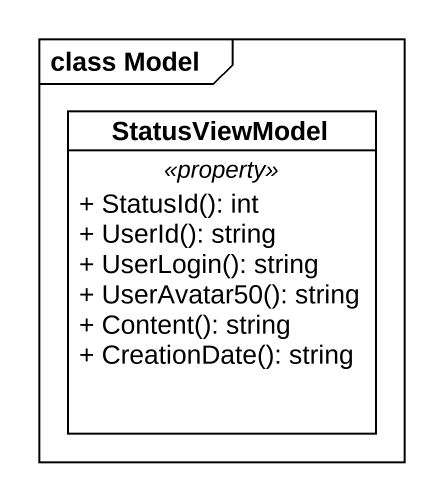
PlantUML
@startuml
mainframe class Model
hide circle
hide empty members
skinparam classAttributeIconSize 0
class StatusViewModel {
  .. <<property>> ..
  + StatusId(): int
  + UserId(): string
  + UserLogin(): string
  + UserAvatar50(): string
  + Content(): string
  + CreationDate(): string
}
@enduml
